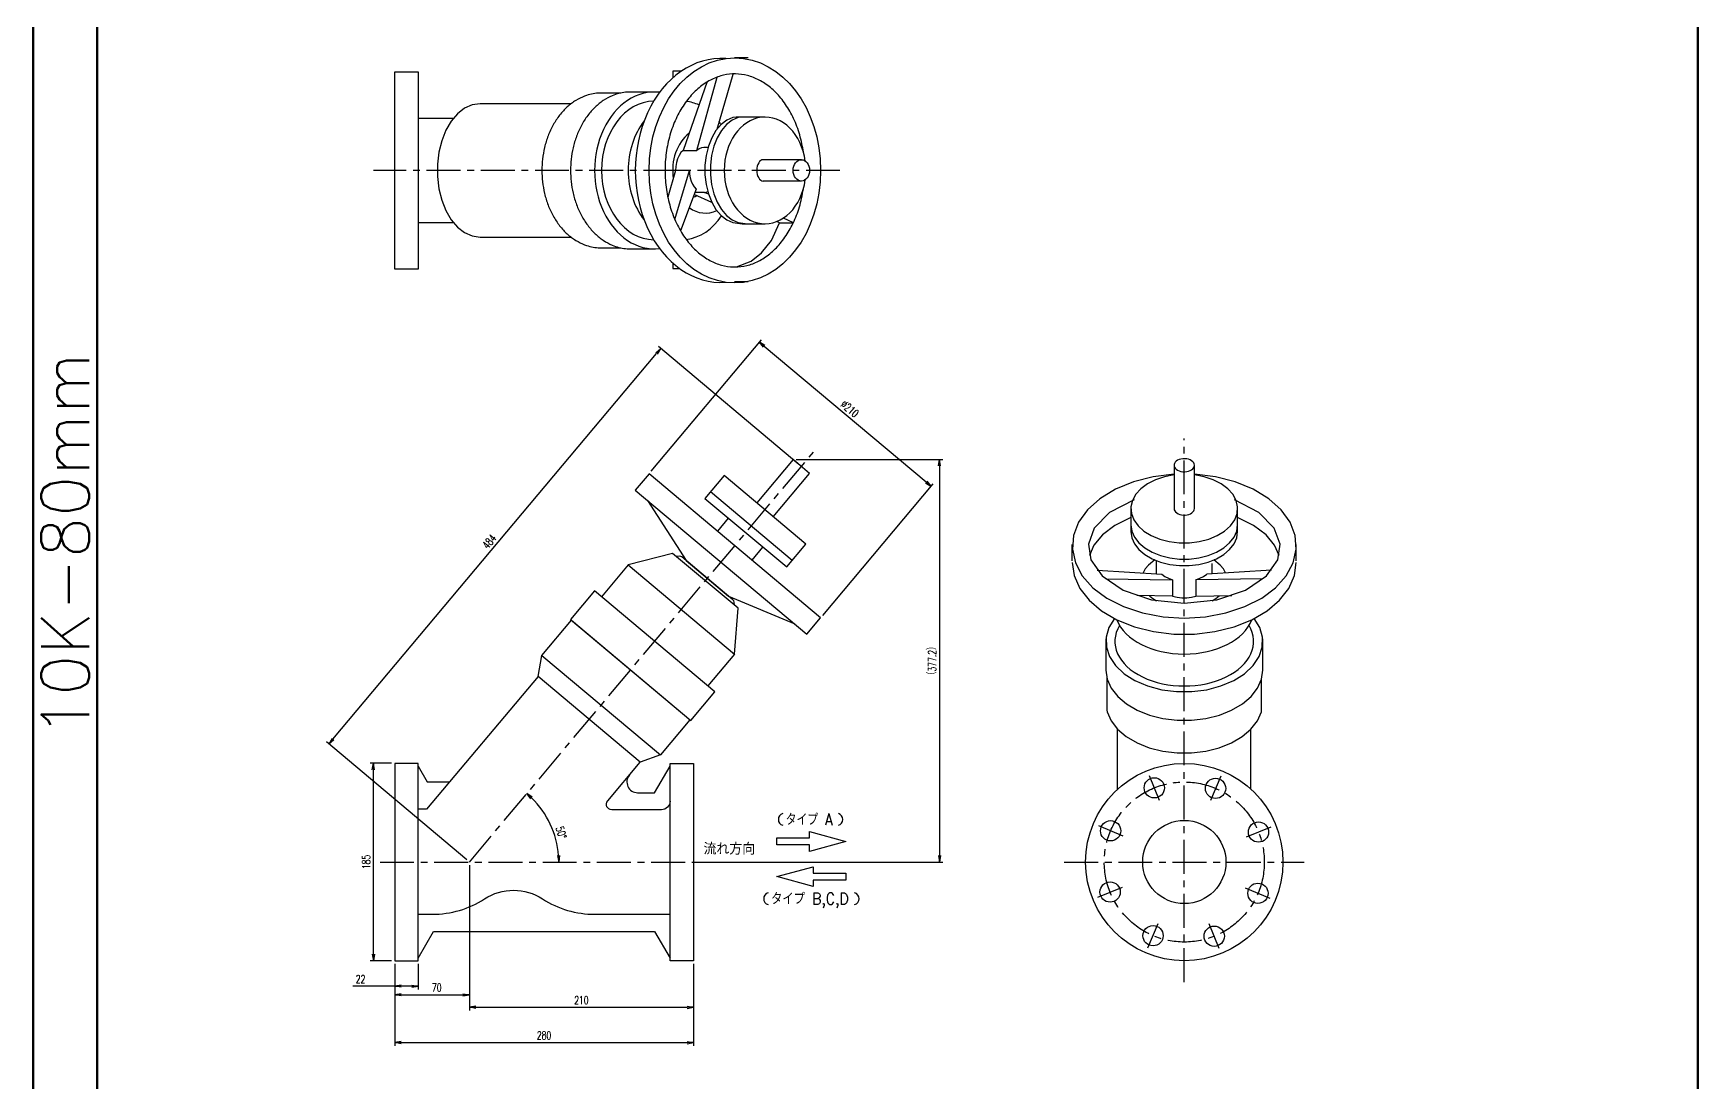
# Model space of a CAD drawing. Header units: millimetres. Extents: x 1711 to 90196, y -23291 to 8516.
# Drawn here: x 24802 to 26362, y -16073 to -15089 of the extents above; entities that cross this region are included whole.
import ezdxf
from ezdxf.enums import TextEntityAlignment as Align

# ---------------------------------------------------------------- set-up
doc = ezdxf.new("R2010")
doc.units = ezdxf.units.MM
doc.header["$PDMODE"] = 35
doc.linetypes.add('CENTER', pattern=[50.8, 31.75, -6.35, 6.35, -6.35])
for name, color, linetype in [('CEN', 2, 'CENTER'), ('寸法', 2, 'Continuous'), ('配管-CVP', 4, 'Continuous')]:
    doc.layers.add(name, color=color, linetype=linetype)
doc.layers.add('line', color=153, linetype='Continuous', lineweight=50)
doc.styles.add('4', font='simplex', dxfattribs={"height": 4, "bigfont": 'bigfont'})
doc.styles.add('kpk', font='romans.shx', dxfattribs={"width": 0.7, "bigfont": 'extfont2.shx'})
doc.styles.get("Standard").update_dxf_attribs({"font": 'romans.shx', "bigfont": 'extfont.shx'})
doc.dimstyles.new('KPK-3', dxfattribs={"dimscale": 3, "dimtxt": 2.5, "dimasz": 2, "dimexe": 1, "dimexo": 1, "dimgap": 1, "dimtad": 3, "dimdec": 1, "dimdsep": 46, "dimtxsty": 'kpk', "dimblk": 'OPEN', "dimcen": 2.5, "dimclrd": 2, "dimclre": 2, "dimclrt": 4, "dimadec": 1, "dimazin": 2, "dimtfac": 1, "dimtdec": 1, "dimtmove": 0, "dimatfit": 2, "dimldrblk": 'OPEN', "dimfxl": 0, "dimlwd": -1, "dimlwe": -1, "dimarcsym": 0})

# ---------------------------------------------------------------- blocks, each defined once
blk = doc.blocks.new('_Open')
at = {"color": 0, "linetype": 'ByBlock', "lineweight": -2}
for p, q in [((-1, 0.17), (0, 0)), ((-1, -0.17), (0, 0)), ((0, 0), (-1, 0))]:
    blk.add_line(p, q, dxfattribs=at)
blk = doc.blocks.new('*D1778')
at = {"layer": 'Defpoints', "color": 0, "transparency": 16777216}
for p in [(25141, -15958.6), (25421, -15958.6), (25421, -16035.4)]:
    blk.add_point(p, dxfattribs=at)
at = {"layer": '寸法', "color": 2, "transparency": 16777216}
for p, q in [((25141, -15961.6), (25141, -16038.4)), ((25421, -15961.6), (25421, -16038.4)), ((25147, -16035.4), (25415, -16035.4))]:
    blk.add_line(p, q, dxfattribs=at)
at = {"layer": '寸法', "color": 2, "transparency": 16777216, "xscale": 6, "yscale": 6, "zscale": 6, "rotation": 180}
blk.add_blockref('_Open', (25141, -16035.4), dxfattribs=at)
at = {"layer": '寸法', "color": 2, "transparency": 16777216, "xscale": 6, "yscale": 6, "zscale": 6}
blk.add_blockref('_Open', (25421, -16035.4), dxfattribs=at)
at = {"layer": '寸法', "color": 4, "transparency": 16777216, "insert": (25281, -16028.6), "char_height": 7.5, "attachment_point": 5, "style": 'kpk', "bg_fill": 3, "box_fill_scale": 1.1, "bg_fill_color": 256, "bg_fill_true_color": 13158600, "bg_fill_transparency": 0}
blk.add_mtext('280', dxfattribs=at)
blk = doc.blocks.new('*D1779')
at = {"layer": 'Defpoints', "color": 0, "transparency": 16777216}
for p in [(25141, -15958.6), (25163, -15958.6), (25163, -15982.5)]:
    blk.add_point(p, dxfattribs=at)
at = {"layer": '寸法', "color": 2, "transparency": 16777216}
for p, q in [((25141, -15961.6), (25141, -15985.5)), ((25163, -15961.6), (25163, -15985.5)), ((25141, -15982.5), (25101.7, -15982.5)), ((25157, -15982.5), (25147, -15982.5))]:
    blk.add_line(p, q, dxfattribs=at)
at = {"layer": '寸法', "color": 2, "transparency": 16777216, "xscale": 6, "yscale": 6, "zscale": 6, "rotation": 180}
blk.add_blockref('_Open', (25141, -15982.5), dxfattribs=at)
at = {"layer": '寸法', "color": 2, "transparency": 16777216, "xscale": 6, "yscale": 6, "zscale": 6}
blk.add_blockref('_Open', (25163, -15982.5), dxfattribs=at)
at = {"layer": '寸法', "color": 4, "transparency": 16777216, "insert": (25109, -15975.8), "char_height": 7.5, "attachment_point": 5, "style": 'kpk', "bg_fill": 3, "box_fill_scale": 1.1, "bg_fill_color": 256, "bg_fill_true_color": 13158600, "bg_fill_transparency": 0}
blk.add_mtext('22', dxfattribs=at)
blk = doc.blocks.new('*D1780')
at = {"layer": 'Defpoints', "color": 0, "transparency": 16777216}
for p in [(25121, -15773.6), (25141, -15773.6), (25141, -15958.6)]:
    blk.add_point(p, dxfattribs=at)
at = {"layer": '寸法', "color": 2, "transparency": 16777216}
for p, q in [((25138, -15773.6), (25118, -15773.6)), ((25121, -15952.6), (25121, -15779.6)), ((25138, -15958.6), (25118, -15958.6))]:
    blk.add_line(p, q, dxfattribs=at)
at = {"layer": '寸法', "color": 2, "transparency": 16777216, "xscale": 6, "yscale": 6, "zscale": 6}
for p, rotation in [((25121, -15773.6), 90), ((25121, -15958.6), 270)]:
    blk.add_blockref('_Open', p, dxfattribs=dict(at, rotation=rotation))
at = {"layer": '寸法', "color": 4, "transparency": 16777216, "insert": (25114.3, -15866.1), "char_height": 7.5, "attachment_point": 5, "rotation": 90, "style": 'kpk', "bg_fill": 3, "box_fill_scale": 1.1, "bg_fill_color": 256, "bg_fill_true_color": 13158600, "bg_fill_transparency": 0}
blk.add_mtext('185', dxfattribs=at)
blk = doc.blocks.new('*D1781')
at = {"layer": 'Defpoints', "color": 0, "transparency": 16777216}
for p in [(25482.8, -15378.9), (25379.4, -15502.2), (25540.2, -15637.2)]:
    blk.add_point(p, dxfattribs=at)
at = {"layer": '寸法', "color": 2, "transparency": 16777216}
for p, q in [((25381.3, -15499.9), (25484.7, -15376.6)), ((25639, -15510.1), (25487.4, -15382.8)), ((25542.2, -15634.9), (25645.6, -15511.6))]:
    blk.add_line(p, q, dxfattribs=at)
at = {"layer": '寸法', "color": 2, "transparency": 16777216, "xscale": 6, "yscale": 6, "zscale": 6}
for p, rotation in [((25482.8, -15378.9), 139.9999999999999), ((25643.6, -15513.9), 319.9999999999999)]:
    blk.add_blockref('_Open', p, dxfattribs=dict(at, rotation=rotation))
at = {"layer": '寸法', "color": 4, "transparency": 16777216, "insert": (25567.5, -15441.3), "char_height": 7.5, "attachment_point": 5, "rotation": 320, "style": 'kpk', "bg_fill": 3, "box_fill_scale": 1.1, "bg_fill_color": 256, "bg_fill_true_color": 13158600, "bg_fill_transparency": 0}
blk.add_mtext('%%C210', dxfattribs=at)
blk = doc.blocks.new('*D1782')
at = {"layer": 'Defpoints', "color": 0, "transparency": 16777216}
for p in [(25211, -15866.1), (25141, -15958.6), (25211, -15990.6)]:
    blk.add_point(p, dxfattribs=at)
at = {"layer": '寸法', "color": 2, "transparency": 16777216}
for p, q in [((25211, -15869.1), (25211, -15993.6)), ((25141, -15961.6), (25141, -15993.6)), ((25147, -15990.6), (25205, -15990.6))]:
    blk.add_line(p, q, dxfattribs=at)
at = {"layer": '寸法', "color": 2, "transparency": 16777216, "xscale": 6, "yscale": 6, "zscale": 6, "rotation": 180}
blk.add_blockref('_Open', (25141, -15990.6), dxfattribs=at)
at = {"layer": '寸法', "color": 2, "transparency": 16777216, "xscale": 6, "yscale": 6, "zscale": 6}
blk.add_blockref('_Open', (25211, -15990.6), dxfattribs=at)
at = {"layer": '寸法', "color": 4, "transparency": 16777216, "insert": (25180.4, -15983.8), "char_height": 7.5, "attachment_point": 5, "style": 'kpk', "bg_fill": 3, "box_fill_scale": 1.1, "bg_fill_color": 256, "bg_fill_true_color": 13158600, "bg_fill_transparency": 0}
blk.add_mtext('70', dxfattribs=at)
blk = doc.blocks.new('*D1783')
at = {"layer": 'Defpoints', "color": 0, "transparency": 16777216}
for p in [(25211, -15866.1), (25421, -15958.6), (25421, -16002.3)]:
    blk.add_point(p, dxfattribs=at)
at = {"layer": '寸法', "color": 2, "transparency": 16777216}
for p, q in [((25211, -15869.1), (25211, -16005.3)), ((25421, -15961.6), (25421, -16005.3)), ((25217, -16002.3), (25415, -16002.3))]:
    blk.add_line(p, q, dxfattribs=at)
at = {"layer": '寸法', "color": 2, "transparency": 16777216, "xscale": 6, "yscale": 6, "zscale": 6, "rotation": 180}
blk.add_blockref('_Open', (25211, -16002.3), dxfattribs=at)
at = {"layer": '寸法', "color": 2, "transparency": 16777216, "xscale": 6, "yscale": 6, "zscale": 6}
blk.add_blockref('_Open', (25421, -16002.3), dxfattribs=at)
at = {"layer": '寸法', "color": 4, "transparency": 16777216, "insert": (25316, -15995.6), "char_height": 7.5, "attachment_point": 5, "style": 'kpk', "bg_fill": 3, "box_fill_scale": 1.1, "bg_fill_color": 256, "bg_fill_true_color": 13158600, "bg_fill_transparency": 0}
blk.add_mtext('210', dxfattribs=at)
blk = doc.blocks.new('*D1796')
at = {"layer": 'Defpoints', "color": 0, "transparency": 16777216}
for p in [(25390.4, -15384.8), (25522.2, -15495.4), (25211, -15866.1)]:
    blk.add_point(p, dxfattribs=at)
at = {"layer": '寸法', "color": 2, "transparency": 16777216}
for p, q in [((25083.1, -15751), (25386.5, -15389.4)), ((25519.9, -15493.4), (25388.1, -15382.9)), ((25208.7, -15864.2), (25077, -15753.6))]:
    blk.add_line(p, q, dxfattribs=at)
at = {"layer": '寸法', "color": 2, "transparency": 16777216, "xscale": 6, "yscale": 6, "zscale": 6}
for p, rotation in [((25390.4, -15384.8), 50.00000000009643), ((25079.3, -15755.6), 230.0000000000964)]:
    blk.add_blockref('_Open', p, dxfattribs=dict(at, rotation=rotation))
at = {"layer": '寸法', "color": 4, "transparency": 16777216, "insert": (25229.7, -15565.8), "char_height": 7.5, "attachment_point": 5, "rotation": 50, "style": 'kpk', "bg_fill": 3, "box_fill_scale": 1.1, "bg_fill_color": 256, "bg_fill_true_color": 13158600, "bg_fill_transparency": 0}
blk.add_mtext('484', dxfattribs=at)
blk = doc.blocks.new('*D1797')
at = {"layer": 'Defpoints', "color": 0, "transparency": 16777216}
for p in [(25514.4, -15488.9), (25421, -15866.1), (25651.6, -15866.1)]:
    blk.add_point(p, dxfattribs=at)
at = {"layer": '寸法', "color": 2, "transparency": 16777216}
for p, q in [((25517.4, -15488.9), (25654.6, -15488.9)), ((25651.6, -15494.9), (25651.6, -15860.1)), ((25424, -15866.1), (25654.6, -15866.1))]:
    blk.add_line(p, q, dxfattribs=at)
at = {"layer": '寸法', "color": 2, "transparency": 16777216, "xscale": 6, "yscale": 6, "zscale": 6}
for p, rotation in [((25651.6, -15488.9), 90), ((25651.6, -15866.1), 270)]:
    blk.add_blockref('_Open', p, dxfattribs=dict(at, rotation=rotation))
at = {"layer": '寸法', "color": 4, "transparency": 16777216, "insert": (25644.8, -15677.5), "char_height": 7.5, "attachment_point": 5, "rotation": 90, "style": 'kpk', "bg_fill": 3, "box_fill_scale": 1.1, "bg_fill_color": 256, "bg_fill_true_color": 13158600, "bg_fill_transparency": 0}
blk.add_mtext('（377.2）', dxfattribs=at)
blk = doc.blocks.new('*D1798')
at = {"layer": 'Defpoints', "color": 0, "transparency": 16777216}
for p in [(25536.9, -15477.7), (25281, -15820.1), (25135, -15866.1), (25211, -15866.1), (25429.8, -15866.1)]:
    blk.add_point(p, dxfattribs=at)
at = {"layer": '寸法', "color": 2, "transparency": 16777216}
blk.add_arc((25211, -15866.1), 83.7, 4.1089, 45.8911, dxfattribs=at)
at = {"layer": '寸法', "color": 2, "transparency": 16777216, "xscale": 6, "yscale": 6, "zscale": 6}
for p, rotation in [((25264.8, -15802), 137.9455441140823), ((25294.7, -15866.1), 272.0544558859169)]:
    blk.add_blockref('_Open', p, dxfattribs=dict(at, rotation=rotation))
at = {"layer": '寸法', "color": 4, "transparency": 16777216, "insert": (25297.1, -15838.5), "char_height": 7.5, "attachment_point": 5, "rotation": 287.8007, "style": 'kpk', "bg_fill": 3, "box_fill_scale": 1.1, "bg_fill_color": 256, "bg_fill_true_color": 13158600, "bg_fill_transparency": 0}
blk.add_mtext('50°', dxfattribs=at)
blk = doc.blocks.new('A$C64145449')
at = {"layer": 'line'}
blk.add_line((60, 0), (60, -5930.5), dxfattribs=at)
blk.add_lwpolyline([(60, -160), (0, 0), (0, -5930.5), (1560, -5930.5), (1560, 0), (0, 0)], dxfattribs=at)
at = {"layer": 'line', "insert": (30, -3935), "char_height": 45, "attachment_point": 5, "rotation": 90}
blk.add_mtext('10K-80mm', dxfattribs=at)

msp = doc.modelspace()

# ---------------------------------------------------------------- linework, layer by layer
at = {"layer": 'CEN'}
for p, q in [((25558.2571, -15217.9205), (25121.0414, -15217.9205)), ((25881.0414, -15978.6272), (25881.0414, -15469.2552)), ((25848.2633, -15784.9986), (25857.6285, -15808.1782)), ((25915.2304, -15785.583), (25905.4621, -15808.5956)), ((25800.4972, -15831.9382), (25823.5099, -15841.7065)), ((25962.17, -15833.3491), (25938.9904, -15842.7143)), ((25127.3348, -15866.1272), (25441.0414, -15866.1272)), ((25768.5414, -15866.1272), (25993.5414, -15866.1272)), ((25799.9128, -15898.9053), (25823.0924, -15889.5401)), ((25961.5856, -15900.3162), (25938.573, -15890.5479)), ((25846.8524, -15946.6714), (25856.6207, -15923.6588)), ((25913.8195, -15947.2558), (25904.4543, -15924.0762))]:
    msp.add_line(p, q, dxfattribs=at)
msp.add_circle((25881.0414, -15866.1272), 75, dxfattribs=at)
at = {"layer": '寸法'}
for centre, start, end in [((25506.2941, -15826.2091), 106.2602047, 253.7397953), ((25555.3358, -15826.2091), 286.2602047, 73.7397953), ((25492.5441, -15900.4591), 106.2602047, 253.7397953), ((25570.4608, -15900.4591), 286.2602047, 73.7397953)]:
    msp.add_arc(centre, 5.7292, start, end, dxfattribs=at)
at = {"layer": '配管-CVP', "color": 0, "linetype": 'ByBlock'}
for p, q in [((25472.4277, -15112.4685), (25459.572, -15112.4685)), ((25458.0017, -15127.8616), (25442.8359, -15179.5855)), ((25163.0414, -15168.9205), (25196.1028, -15168.9205)), ((25522.1506, -15207.9205), (25486.4048, -15207.9205)), ((25438.2714, -15247.9109), (25421.7705, -15240.3664)), ((25431.4926, -15238.5044), (25422.4719, -15238.5044)), ((25522.1506, -15227.9205), (25486.4048, -15227.9205)), ((25196.1028, -15266.9205), (25163.0414, -15266.9205)), ((25472.4277, -15322.4685), (25459.572, -15322.4685)), ((25776.0414, -15583.8401), (25776.0414, -15568.5192)), ((25986.0414, -15583.8401), (25986.0414, -15568.5192)), ((25855.0414, -15595.9831), (25855.0414, -15583.5547)), ((25962.6764, -15592.6355), (25902.0357, -15596.2843)), ((25907.0414, -15586.4259), (25907.0407, -15586.3006)), ((25907.0414, -15595.9831), (25907.0414, -15586.3003)), ((25818.5414, -15797.9363), (25818.5414, -15741.6087)), ((25943.5414, -15797.9363), (25943.5414, -15741.6087))]:
    msp.add_line(p, q, dxfattribs=at)
msp.add_lwpolyline([(25163.0414, -15310.4205), (25141.0414, -15310.4205), (25141.0414, -15125.4205), (25163.0414, -15125.4205)], close=True, dxfattribs=at)
for points in [[(25409.5342, -15124.9685), (25401.6689, -15124.9685), (25401.6689, -15131.1344)], [(25433.8498, -15134.4366), (25411.3129, -15199.0788), (25424.1687, -15199.0788), (25443.1603, -15130.4999)], [(25417.1496, -15217.9923), (25404.2939, -15217.9923), (25396.9318, -15242.8338)], [(25499.4067, -15265.8262), (25501.8397, -15266.9387), (25514.6957, -15266.9387), (25505.3033, -15262.5822)], [(25401.6689, -15304.7067), (25401.6689, -15309.9685), (25408.2447, -15309.9685)], [(25807.4136, -15600.7216), (25870.1217, -15601.5926), (25870.1217, -15616.9135), (25836.4398, -15616.449)], [(25954.6692, -15600.7216), (25891.9611, -15601.5926), (25891.9611, -15616.9135), (25925.6426, -15616.449)], [(25954.5414, -15686.816), (25954.5414, -15656.9977)]]:
    msp.add_lwpolyline(points, dxfattribs=at)
at = {"layer": '配管-CVP', "color": 0, "linetype": 'ByBlock', "flags": 128}
for points in [[(25306.3104, -15155.4205), (25221.0414, -15155.4205), (25213.6594, -15156.4847), (25206.5288, -15159.641), (25199.8924, -15164.782), (25193.9762, -15171.7325), (25188.9817, -15180.2559), (25185.0789, -15190.0619), (25182.4008, -15200.8166), (25181.0386, -15212.1538), (25181.0386, -15223.6873), (25182.4008, -15235.0245), (25185.0789, -15245.7792), (25188.9817, -15255.5852), (25193.9762, -15264.1086), (25199.8924, -15271.0591), (25206.5288, -15276.2001), (25213.6594, -15279.3564), (25221.0414, -15280.4205), (25306.3104, -15280.4205)], [(25488.0829, -15167.9205), (25460.8982, -15167.9205), (25457.8793, -15168.3558), (25452.1748, -15170.8808), (25446.8657, -15174.9935), (25442.1327, -15180.554), (25438.1371, -15187.3727), (25435.0149, -15195.2175), (25432.8724, -15203.8213), (25431.7826, -15212.891), (25431.7826, -15222.1178), (25432.8724, -15231.1876), (25435.0149, -15239.7913), (25438.1371, -15247.6361), (25442.1327, -15254.4549), (25446.8657, -15260.0153), (25452.1748, -15264.128), (25457.8793, -15266.6531), (25466.6716, -15267.9205), (25488.0829, -15267.9205)], [(25466.0405, -15167.9205), (25463.0216, -15168.3558), (25457.3171, -15170.8808), (25452.008, -15174.9935), (25447.275, -15180.554), (25443.2794, -15187.3727), (25440.1572, -15195.2175), (25438.0147, -15203.8213), (25436.9249, -15212.891), (25436.9249, -15222.1178), (25438.0147, -15231.1876), (25440.1572, -15239.7913), (25443.2794, -15247.6361), (25447.275, -15254.4549), (25452.008, -15260.0153), (25457.3171, -15264.128), (25463.0216, -15266.6531), (25471.8139, -15267.9205)], [(25411.3129, -15199.0788), (25409.2733, -15201.2103), (25407.5158, -15203.8817), (25406.0987, -15207.0044), (25405.0689, -15210.475), (25404.4606, -15214.1786), (25404.2939, -15217.9923)], [(25434.6176, -15196.5044), (25430.6445, -15196.5044), (25428.4036, -15196.7958), (25426.2248, -15197.662), (25424.1687, -15199.0788)], [(25403.5524, -15263.8725), (25417.1496, -15217.9923), (25417.389, -15221.4709), (25417.9962, -15224.8395), (25418.9544, -15228.0044), (25420.2371, -15230.8779), (25421.8087, -15233.3803), (25423.6255, -15235.4421), (25408.9116, -15274.5024)], [(25435.147, -15240.1994), (25431.4926, -15238.5044), (25432.955, -15238.236), (25434.3899, -15237.7213)], [(25420.7426, -15243.0951), (25422.5166, -15242.4423), (25424.2343, -15241.4929)], [(25461.3323, -15308.3473), (25475.0202, -15302.8357), (25484.8112, -15295.1608), (25494.0006, -15283.6065), (25501.7857, -15266.9387)], [(25871.5414, -15502.74), (25851.8942, -15505.1158), (25833.3036, -15509.842), (25816.4436, -15516.7475), (25801.9254, -15525.5819), (25790.2752, -15536.0249), (25781.9155, -15547.6979), (25777.1492, -15560.1779), (25776.1491, -15573.0123), (25778.9516, -15585.7359), (25785.455, -15597.8875), (25795.4235, -15609.0265), (25808.4958, -15618.7491), (25824.198, -15626.7029), (25841.9608, -15632.5995), (25861.1404, -15636.2253), (25881.0414, -15637.4486), (25900.9424, -15636.2253), (25920.122, -15632.5995), (25937.8849, -15626.7029), (25953.587, -15618.7491), (25966.6593, -15609.0265), (25976.6279, -15597.8875), (25983.1312, -15585.7359), (25985.9337, -15573.0123), (25984.9337, -15560.1779), (25980.1674, -15547.6979), (25971.8076, -15536.0249), (25960.1574, -15525.5819), (25945.6392, -15516.7475), (25928.7792, -15509.842), (25910.1886, -15505.1158), (25890.5414, -15502.74)], [(25871.5414, -15503.2594), (25862.4252, -15504.9846), (25853.9814, -15507.7875), (25846.5152, -15511.5666), (25840.2962, -15516.1854), (25835.5491, -15521.4772), (25832.4453, -15527.2507), (25831.0971, -15533.2975), (25831.553, -15539.3989), (25833.7966, -15545.3348), (25837.7469, -15550.8905), (25843.2612, -15555.8655), (25850.1402, -15560.08), (25858.1356, -15563.3817), (25866.9583, -15565.6515), (25876.2898, -15566.8072), (25885.793, -15566.8072), (25895.1245, -15565.6515), (25903.9473, -15563.3817), (25911.9426, -15560.08), (25918.8216, -15555.8655), (25924.3359, -15550.8905), (25928.2862, -15545.3348), (25930.5299, -15539.3989), (25930.9858, -15533.2975), (25929.6375, -15527.2507), (25926.5337, -15521.4772), (25921.7866, -15516.1854), (25915.5676, -15511.5666), (25908.1014, -15507.7875), (25899.6576, -15504.9846), (25890.5414, -15503.2594)], [(25871.5414, -15494.2129), (25871.5414, -15534.8133), (25871.7032, -15535.9353), (25872.1829, -15537.0192), (25872.9643, -15538.0279), (25874.0208, -15538.9272), (25875.3164, -15539.6864), (25876.8069, -15540.2796), (25878.4416, -15540.6867), (25880.1649, -15540.8937), (25881.918, -15540.8937), (25883.6412, -15540.6867), (25885.2759, -15540.2796), (25886.7664, -15539.6864), (25888.062, -15538.9272), (25889.1185, -15538.0279), (25889.8999, -15537.0192), (25890.3797, -15535.9353), (25890.5414, -15534.8133), (25890.5414, -15494.2129)], [(25833.9148, -15526.6605), (25811.0626, -15538.6312), (25796.6857, -15553.3351), (25791.1943, -15568.1591), (25793.4463, -15582.7581), (25804.103, -15597.7595), (25823.7223, -15611.1805), (25850.4669, -15620.3557), (25881.0418, -15623.5973), (25911.6166, -15620.3554), (25938.3609, -15611.1801), (25957.9797, -15597.7591), (25968.6365, -15582.7586), (25970.8891, -15568.1583), (25965.3965, -15553.3345), (25951.0197, -15538.6309), (25928.1677, -15526.6599)], [(25831.0414, -15534.8133), (25831.0414, -15556.2625), (25831.8928, -15562.1681), (25834.4178, -15567.8726), (25838.5306, -15573.1817), (25844.091, -15577.9147), (25850.9097, -15581.9103), (25858.7545, -15585.0325), (25867.3583, -15587.175), (25876.428, -15588.2648), (25885.6548, -15588.2648), (25894.7246, -15587.175), (25903.3283, -15585.0325), (25911.1731, -15581.9103), (25917.9919, -15577.9147), (25923.5523, -15573.1817), (25927.665, -15567.8726), (25930.1901, -15562.1681), (25931.0414, -15556.2625), (25931.0414, -15534.8133)], [(25831.0414, -15543.0877), (25816.0117, -15550.6212), (25804.3077, -15559.5745), (25796.3471, -15569.188), (25792.0768, -15578.765)], [(25831.0414, -15550.1342), (25831.8928, -15556.0398), (25834.4178, -15561.7443), (25838.5306, -15567.0534), (25844.091, -15571.7863), (25850.9097, -15575.782), (25858.7545, -15578.9042), (25867.3583, -15581.0467), (25876.428, -15582.1365), (25885.6548, -15582.1365), (25894.7246, -15581.0467), (25903.3283, -15578.9042), (25911.1731, -15575.782), (25917.9919, -15571.7863), (25923.5523, -15567.0534), (25927.665, -15561.7443), (25930.1901, -15556.0398), (25931.0414, -15550.1342)], [(25970.0055, -15578.7651), (25965.7352, -15569.1874), (25957.7742, -15559.5741), (25946.071, -15550.6208), (25931.0414, -15543.0873)], [(25853.2885, -15582.8571), (25847.3899, -15587.8471), (25844.419, -15591.4058), (25842.3517, -15595.2196)], [(25919.7311, -15595.2196), (25917.6638, -15591.4058), (25914.6929, -15587.8471), (25908.7943, -15582.8571)], [(25776.0414, -15585.2768), (25777.8292, -15597.6786), (25783.1318, -15609.658), (25791.7686, -15620.8071), (25803.4455, -15630.7463), (25817.7648, -15639.1371), (25834.2389, -15645.6938), (25852.3068, -15650.193), (25871.3532, -15652.4816), (25890.7296, -15652.4816), (25909.776, -15650.193), (25927.8439, -15645.6938), (25944.318, -15639.1371), (25958.6373, -15630.7463), (25970.3142, -15620.8071), (25978.951, -15609.658), (25984.2536, -15597.6786), (25986.0414, -15585.2768)], [(25799.4064, -15592.6355), (25860.0471, -15596.2843), (25862.9223, -15598.4114), (25866.3126, -15600.1978), (25870.1217, -15601.5926)], [(25891.9611, -15601.5926), (25895.7702, -15600.1978), (25899.1605, -15598.4114), (25902.0357, -15596.2843)], [(25848.4069, -15616.614), (25851.4838, -15619.0701), (25855.0052, -15621.2656)], [(25870.1217, -15616.9135), (25874.3558, -15617.897), (25878.7904, -15618.3962), (25883.2924, -15618.3962), (25887.727, -15617.897), (25891.9611, -15616.9135)], [(25907.0781, -15621.2653), (25910.5993, -15619.07), (25913.6759, -15616.614)], [(25815.6096, -15637.836), (25810.3695, -15646.3772), (25807.7985, -15655.4086), (25807.9936, -15664.5891), (25810.9474, -15673.5719), (25816.5484, -15682.018), (25824.585, -15689.6082), (25834.7538, -15696.0559), (25846.6707, -15701.1176), (25859.8857, -15704.6022), (25873.8996, -15706.378), (25888.1832, -15706.378), (25902.1972, -15704.6022), (25915.4121, -15701.1176), (25927.329, -15696.0559), (25937.4978, -15689.6082), (25945.5344, -15682.018), (25951.1354, -15673.5719), (25954.0893, -15664.5891), (25954.2843, -15655.4086), (25951.7133, -15646.3772), (25946.4732, -15637.836)], [(25807.5414, -15656.9977), (25807.6379, -15686.1465), (25808.8894, -15694.8277), (25812.6012, -15703.2133), (25818.647, -15711.0177), (25826.8208, -15717.9751), (25836.8443, -15723.8487), (25848.3762, -15728.4383), (25861.0237, -15731.5878), (25874.3562, -15733.1898), (25887.9197, -15733.1898), (25901.2522, -15731.5878), (25913.8997, -15728.4383), (25925.4316, -15723.8487), (25935.4551, -15717.9751), (25943.6289, -15711.0177), (25949.6746, -15703.2133), (25953.3865, -15694.8277), (25954.6379, -15686.1465)], [(25808.5414, -15692.4137), (25808.5414, -15723.6859), (25808.7929, -15725.4304), (25812.5047, -15733.816), (25818.5505, -15741.6204), (25826.7243, -15748.5778), (25836.7478, -15754.4514), (25848.2796, -15759.041), (25860.9272, -15762.1905), (25874.2597, -15763.7925), (25887.8231, -15763.7925), (25901.1556, -15762.1905), (25913.8032, -15759.041), (25925.3351, -15754.4514), (25935.3586, -15748.5778), (25943.5324, -15741.6204), (25949.5781, -15733.816), (25953.2899, -15725.4304), (25953.5414, -15723.6859), (25953.5414, -15693.7528)]]:
    msp.add_lwpolyline(points, dxfattribs=at)
msp.add_lwpolyline([(25890.5414, -15494.2129), (25890.3697, -15493.0573), (25889.8609, -15491.9434), (25889.0333, -15490.9115), (25887.9169, -15489.999), (25886.552, -15489.2387), (25884.9879, -15488.6583), (25883.2811, -15488.2786), (25881.4934, -15488.1134), (25879.6894, -15488.1686), (25877.9343, -15488.4423), (25876.2914, -15488.9246), (25874.8202, -15489.598), (25873.5739, -15490.4382), (25872.5975, -15491.4148), (25871.9262, -15492.4925), (25871.5844, -15493.6325), (25871.5844, -15494.7934), (25871.9262, -15495.9333), (25872.5975, -15497.0111), (25873.5739, -15497.9877), (25874.8202, -15498.8279), (25876.2914, -15499.5013), (25877.9343, -15499.9836), (25879.6894, -15500.2573), (25881.4934, -15500.3125), (25883.2811, -15500.1473), (25884.9879, -15499.7676), (25886.552, -15499.1871), (25887.9169, -15498.4269), (25889.0333, -15497.5143), (25889.8609, -15496.4825), (25890.3697, -15495.3686)], close=True, dxfattribs=at)
at = {"layer": '配管-CVP', "color": 0, "linetype": 'ByBlock'}
for centre, radius in [((25881.0414, -15866.1272), 92.5), ((25852.9459, -15796.5884), 9.5), ((25910.3462, -15797.0893), 9.5), ((25812.0035, -15836.8224), 9.5), ((25881.0414, -15866.1272), 39), ((25950.5802, -15838.0317), 9.5), ((25811.5026, -15894.2227), 9.5), ((25950.0793, -15895.432), 9.5), ((25851.7366, -15935.1651), 9.5), ((25909.1369, -15935.666), 9.5)]:
    msp.add_circle(centre, radius, dxfattribs=at)
for centre, major_axis, ratio, start_param, end_param in [((25446.9445, -15217.9205), (0, -105), 0.766044443, 3.088339783, 6.336438178), ((25384.5941, -15217.9205), (0, -73.5), 0.766044443, 3.057746925, 6.367031035), ((25384.5941, -15217.9205), (0, -65), 0.766044443, 3.158154553, 6.266623408), ((25409.6628, -15217.9205), (0, -65), 0.766044443, 9.087709998, 9.331789812), ((25409.6628, -15217.9205), (0, -65), 0.766044443, 3.917583356, 5.507194604), ((25409.6628, -15217.9205), (0, -65), 0.766044443, 8.577299929, 8.635257296), ((25488.0829, -15217.9205), (0, -50), 0.766044443, 1.748107388, 7.676670573), ((25432.1603, -15217.9205), (0, -40), 0.766044443, 3.666125477, 4.902751231), ((25486.4048, -15217.9205), (0, -10), 0.603073885, 3.141592654, 6.283185307), ((25432.1603, -15217.9205), (0, -40), 0.766044443, 5.769479995, 6.641843945), ((25409.6628, -15217.9205), (0, -65), 0.766044443, 6.37616962, 7.141860158), ((25881.0414, -15659.2952), (65, 0), 0.64278761, 2.775975121, 6.648802839), ((25881.0414, -15629.4195), (65, 0), 0.64278761, 3.377007889, 6.047770072)]:
    msp.add_ellipse(centre, major_axis=major_axis, ratio=ratio, start_param=start_param, end_param=end_param, dxfattribs=at)
for centre, major_axis, ratio in [((25459.8002, -15217.9205), (0, -105.452), 0.762760735), ((25522.1506, -15217.9205), (0, -10), 0.770879267)]:
    msp.add_ellipse(centre, major_axis=major_axis, ratio=ratio, dxfattribs=at)
msp.add_open_spline([(25523.9992, -15200.5496), (25523.6257, -15197.9472), (25523.1687, -15195.3686), (25521.4596, -15187.2957), (25519.9038, -15181.9305), (25516.0992, -15171.7324), (25513.8506, -15166.8999), (25508.7745, -15157.944), (25505.9475, -15153.8211), (25499.8573, -15146.4187), (25496.595, -15143.1396), (25489.7895, -15137.5029), (25486.2474, -15135.1453), (25479.0222, -15131.3696), (25475.3397, -15129.9506), (25467.9278, -15128.03), (25464.1977, -15127.527), (25456.7373, -15127.4196), (25453.0051, -15127.815), (25445.582, -15129.5174), (25441.89, -15130.8257), (25434.6321, -15134.3783), (25431.0666, -15136.6239), (25424.1962, -15142.0412), (25420.8924, -15145.2133), (25414.7008, -15152.4141), (25411.8139, -15156.4425), (25406.6023, -15165.2278), (25404.278, -15169.9843), (25400.3103, -15180.0532), (25398.667, -15185.3651), (25396.1437, -15196.3424), (25395.2638, -15202.0073), (25394.311, -15213.4707), (25394.238, -15219.2687), (25394.9027, -15230.7723), (25395.6403, -15236.4775), (25397.8897, -15247.5737), (25399.4014, -15252.9644), (25403.1234, -15263.225), (25405.3335, -15268.0946), (25410.3404, -15277.1341), (25413.1368, -15281.3036), (25419.1746, -15288.8057), (25422.4153, -15292.138), (25429.1867, -15297.8837), (25432.7163, -15300.2974), (25439.924, -15304.1846), (25443.6013, -15305.6592), (25451.0068, -15307.6892), (25454.7357, -15308.246), (25458.9105, -15308.3662), (25459.3554, -15308.3726), (25459.8002, -15308.3726), (25463.5305, -15308.3726), (25467.2617, -15307.9234), (25474.6794, -15306.112), (25478.3668, -15304.7484), (25485.6088, -15301.0843), (25489.1628, -15298.7827), (25496.0013, -15293.2555), (25499.2847, -15290.0298), (25505.4261, -15282.7278), (25508.2833, -15278.6519), (25513.4276, -15269.7808), (25515.7142, -15264.986), (25519.6008, -15254.8518), (25521.2005, -15249.5129), (25523.0488, -15241.1404), (25523.5773, -15238.2312), (25523.9992, -15235.2915)], degree=3, knots=[1.756807316, 1.756807316, 1.756807316, 1.756807316, 1.841536567, 1.841536567, 2.025690224, 2.025690224, 2.20984388, 2.20984388, 2.393997537, 2.393997537, 2.578151194, 2.578151194, 2.76230485, 2.76230485, 2.946458507, 2.946458507, 3.130612164, 3.130612164, 3.314765821, 3.314765821, 3.498919477, 3.498919477, 3.683073134, 3.683073134, 3.867226791, 3.867226791, 4.051380447, 4.051380447, 4.235534104, 4.235534104, 4.419687761, 4.419687761, 4.603841417, 4.603841417, 4.787995074, 4.787995074, 4.972148731, 4.972148731, 5.156302388, 5.156302388, 5.340456044, 5.340456044, 5.524609701, 5.524609701, 5.708763358, 5.708763358, 5.892917014, 5.892917014, 6.077070671, 6.077070671, 6.261224328, 6.261224328, 6.283185307, 6.283185307, 6.283185307, 6.467338964, 6.467338964, 6.651492621, 6.651492621, 6.835646277, 6.835646277, 7.019799934, 7.019799934, 7.203953591, 7.203953591, 7.388107247, 7.388107247, 7.572260904, 7.572260904, 7.667970335, 7.667970335, 7.667970335, 7.667970335], dxfattribs=at)
for points in [[(25352.8403, -15145.4205), (25343.6485, -15145.4205), (25334.4566, -15145.4205), (25278.9184, -15145.4205), (25278.9184, -15217.9205), (25278.9184, -15290.4205), (25334.4566, -15290.4205), (25343.6485, -15290.4205), (25352.8403, -15290.4205)], [(25384.5941, -15144.4205), (25373.3453, -15144.4205), (25362.0965, -15144.4205), (25305.7922, -15144.4205), (25305.7922, -15217.9205), (25305.7922, -15291.4205), (25362.0965, -15291.4205), (25373.3453, -15291.4205), (25384.5941, -15291.4205)]]:
    msp.add_rational_spline(points, [1, 1, 1, 0.707106781187, 1, 0.707106781187, 1, 1, 1], degree=2, knots=[0, 0, 0, 1, 1, 2.570796327, 2.570796327, 4.141592654, 4.141592654, 5.141592654, 5.141592654, 5.141592654], dxfattribs=at)

# ---------------------------------------------------------------- texts
at = {"color": 7, "linetype": 'Continuous', "style": '4'}
for s, width, p, p2 in [('タイプ A', 0.806142, (25507.4399, -15831.7091), (25551.4399, -15831.7091)), ('タイプ B,C,D', 0.84729, (25493.6899, -15905.9591), (25566.5649, -15905.9591))]:
    msp.add_text(s, height=11, dxfattribs=dict(at, width=width)).set_placement(p, p2, align=Align.FIT)
msp.add_text('流れ方向', height=11, dxfattribs=at).set_placement((25430.4399, -15859.2091))

# ---------------------------------------------------------------- dimensions: what is measured, and where the dimension line sits
at = {"layer": '寸法'}
dim = msp.add_linear_dim(base=(25482.7708, -15378.9417), p1=(25540.2349, -15637.1607), p2=(25379.3655, -15502.1753), angle=320, text='%%C<>', dimstyle='KPK-3', dxfattribs=at)
dim.commit()
dim.dimension.update_dxf_attribs({"geometry": '*D1781', "text_midpoint": (25567.5443, -15441.2636)})
dim = msp.add_linear_dim(base=(25421.0414, -16035.3666), p1=(25141.0414, -15958.6272), p2=(25421.0414, -15958.6272), dimstyle='KPK-3', dxfattribs=at)
dim.commit()
dim.dimension.update_dxf_attribs({"geometry": '*D1778', "text_midpoint": (25281.0414, -16028.6166)})

# ---------------------------------------------------------------- next in the draw order: dimensions: what is measured, and where the dimension line sits
dim = msp.add_linear_dim(base=(25163.0414, -15982.5035), p1=(25141.0414, -15958.6272), p2=(25163.0414, -15958.6272), dimstyle='KPK-3', dxfattribs=at)
dim.commit()
dim.dimension.update_dxf_attribs({"geometry": '*D1779', "text_midpoint": (25108.9581, -15982.5035), "dimtype": 160})

# ---------------------------------------------------------------- next in the draw order: dimensions: what is measured, and where the dimension line sits
dim = msp.add_linear_dim(base=(25121.0414, -15773.6272), p1=(25141.0414, -15958.6272), p2=(25141.0414, -15773.6272), angle=90, dimstyle='KPK-3', dxfattribs=at)
dim.commit()
dim.dimension.update_dxf_attribs({"geometry": '*D1780', "text_midpoint": (25114.2914, -15866.1272)})

# ---------------------------------------------------------------- next in the draw order: dimensions: what is measured, and where the dimension line sits
dim = msp.add_linear_dim(base=(25211.0414, -15990.5885), p1=(25141.0414, -15958.6272), p2=(25211.0414, -15866.1272), dimstyle='KPK-3', dxfattribs=at)
dim.commit()
dim.dimension.update_dxf_attribs({"geometry": '*D1782', "text_midpoint": (25180.3878, -15990.5885), "dimtype": 160})

# ---------------------------------------------------------------- next in the draw order: dimensions: what is measured, and where the dimension line sits
dim = msp.add_linear_dim(base=(25421.0414, -16002.3335), p1=(25211.0414, -15866.1272), p2=(25421.0414, -15958.6272), dimstyle='KPK-3', dxfattribs=at)
dim.commit()
dim.dimension.update_dxf_attribs({"geometry": '*D1783', "text_midpoint": (25316.0414, -15995.5835)})

# ---------------------------------------------------------------- next in the draw order: linework, layer by layer
at = {"layer": '配管-CVP', "color": 0, "linetype": 'ByBlock'}
msp.add_lwpolyline([(25163.0414, -15915.1272), (25176.2143, -15915.1272, 0.144915614), (25225.2089, -15900.6224, -0.296048404), (25279.6474, -15900.6224, 0.144915614), (25328.642, -15915.1272), (25399.0414, -15915.1272)], format="xyb", dxfattribs=at)
msp.add_lwpolyline([(25163.0466, -15956.1077), (25177.4691, -15931.1272), (25384.6077, -15931.1272), (25399.0414, -15956.1272)], dxfattribs=at)

# ---------------------------------------------------------------- next in the draw order: dimensions: what is measured, and where the dimension line sits
at = {"layer": '寸法'}
dim = msp.add_aligned_dim(p1=(25211.0414, -15866.1272), p2=(25522.1506, -15495.3617), distance=172.0193, dimstyle='KPK-3', dxfattribs=at)
dim.commit()
dim.dimension.update_dxf_attribs({"geometry": '*D1796', "text_midpoint": (25229.6508, -15565.8337)})

# ---------------------------------------------------------------- next in the draw order: linework, layer by layer
at = {"layer": '配管-CVP', "color": 0, "linetype": 'ByBlock'}
msp.add_line((25359.8699, -15587.6383), (25334.8012, -15617.514), dxfattribs=at)

# ---------------------------------------------------------------- next in the draw order: dimensions: what is measured, and where the dimension line sits
at = {"layer": '寸法'}
dim = msp.add_linear_dim(base=(25651.5752, -15866.1272), p1=(25514.4418, -15488.8932), p2=(25421.0414, -15866.1272), angle=90, text='（<>）', dimstyle='KPK-3', dxfattribs=at)
dim.commit()
dim.dimension.update_dxf_attribs({"geometry": '*D1797', "text_midpoint": (25644.8252, -15677.5102)})

# ---------------------------------------------------------------- next in the draw order: linework, layer by layer
at = {"layer": 'CEN'}
msp.add_line((25211.0414, -15866.1272), (25536.9365, -15477.7406), dxfattribs=at)
at = {"layer": '配管-CVP', "color": 0, "linetype": 'ByBlock'}
for p, q in [((25513.5293, -15583.4223), (25436.9249, -15519.1436)), ((25443.7133, -15556.1695), (25453.9979, -15543.9128)), ((25475.8871, -15583.1665), (25486.1717, -15570.9098)), ((25459.4557, -15671.2007), (25434.387, -15701.0764)), ((25417.6347, -15732.7089), (25389.9949, -15765.6488))]:
    msp.add_line(p, q, dxfattribs=at)

# ---------------------------------------------------------------- next in the draw order: dimensions: what is measured, and where the dimension line sits
at = {"layer": '寸法'}
dim = msp.add_angular_dim_2l(base=(25280.958, -15820.1423), line1=((25135.0444, -15866.1272), (25429.7931, -15866.1272)), line2=((25211.0414, -15866.1272), (25536.9365, -15477.7406)), dimstyle='KPK-3', dxfattribs=at)
dim.commit()
dim.dimension.update_dxf_attribs({"geometry": '*D1798', "text_midpoint": (25290.7187, -15840.5446), "dimtype": 162})

# ---------------------------------------------------------------- next in the draw order: linework, layer by layer
for points in [[(25529.9005, -15843.5341), (25529.9005, -15837.5394), (25563.8977, -15846.8341), (25529.9005, -15856.1288), (25529.9005, -15850.1341), (25499.2727, -15850.1341), (25499.2727, -15843.5341)], [(25533.1871, -15870.5394), (25533.1871, -15876.5341), (25563.8149, -15876.5341), (25563.8149, -15883.1341), (25533.1871, -15883.1341), (25533.1871, -15889.1288), (25499.1899, -15879.8341)]]:
    msp.add_lwpolyline(points, close=True, dxfattribs=at)
at = {"layer": '配管-CVP', "color": 0, "linetype": 'ByBlock'}
for points in [[(25495.7917, -15542.4305), (25529.8594, -15501.8301), (25514.4418, -15488.8932), (25480.3741, -15529.4936)], [(25378.0005, -15527.138), (25414.1716, -15583.5973), (25454.0059, -15617.0223), (25515.8885, -15642.8398)], [(25278.9184, -15672.4446), (25389.9949, -15765.6488), (25371.201, -15772.4892)], [(25275.4454, -15692.1407), (25170.7325, -15816.7015), (25163.0414, -15816.7015)], [(25163.0354, -15776.1272), (25171.5161, -15790.8162), (25192.4932, -15790.8162)]]:
    msp.add_lwpolyline(points, dxfattribs=at)
for points in [[(25379.3655, -15502.1753), (25366.5098, -15517.4962), (25527.3791, -15652.4816), (25540.2349, -15637.1607)], [(25449.7806, -15503.8227), (25431.7826, -15525.2719), (25508.387, -15589.5507), (25526.3851, -15568.1014)], [(25359.8699, -15587.6383), (25459.4557, -15671.2007), (25462.8021, -15628.3194), (25401.5186, -15576.8964)], [(25141.0414, -15773.6272), (25141.0414, -15958.6272), (25163.0414, -15958.6272), (25163.0414, -15773.6272)], [(25421.0414, -15773.6272), (25421.0414, -15958.6272), (25399.0414, -15958.6272), (25399.0414, -15773.6272)]]:
    msp.add_lwpolyline(points, close=True, dxfattribs=at)
for points in [[(25434.0887, -15600.3098), (25410.1442, -15580.2179, 0.198912367), (25407.9544, -15579.5275), (25404.9658, -15579.789)], [(25399.0414, -15809.1272, -0.414213562), (25391.0414, -15817.1272), (25344.4678, -15817.1272, -0.637070261), (25340.6376, -15808.9133), (25371.201, -15772.4892), (25275.4454, -15692.1407), (25278.9184, -15672.4446), (25306.5583, -15639.5047), (25418.4008, -15733.3516), (25440.8983, -15706.5401), (25328.2898, -15612.0503), (25305.7922, -15638.8619), (25418.4008, -15733.3516)], [(25459.3549, -15625.4269), (25459.0935, -15622.4383, 0.198912367), (25458.0332, -15620.4016), (25434.0887, -15600.3098)], [(25360.9555, -15784.6993, 0.637070261), (25368.6159, -15801.1272), (25384.6077, -15801.1272), (25399.0414, -15776.1272)]]:
    msp.add_lwpolyline(points, format="xyb", dxfattribs=at)

# ---------------------------------------------------------------- next in the draw order: block references
at = {"layer": 'line', "linetype": 'ByBlock'}
msp.add_blockref('A$C64145449', (24802.2591, -11633.6234), dxfattribs=at)

doc.saveas('drawing.dxf')
